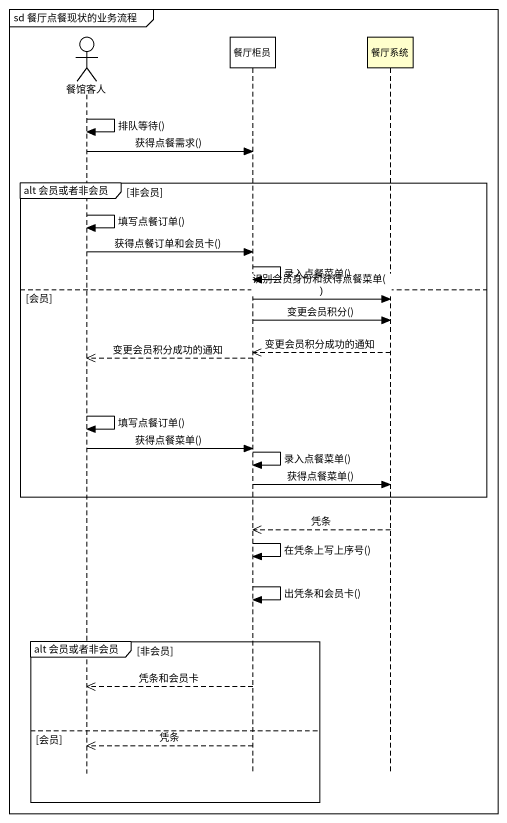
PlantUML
@startuml
mainframe sd 餐厅点餐现状的业务流程
hide footbox
actor 餐馆客人
participant 餐厅柜员 #FFFFFF
participant 餐厅系统

餐馆客人 -> 餐馆客人 : 排队等待()
餐馆客人 -> 餐厅柜员 : 获得点餐需求()
group alt 会员或者非会员 [非会员]
  餐馆客人 -> 餐馆客人 : 填写点餐订单()
  餐馆客人 -> 餐厅柜员 : 获得点餐订单和会员卡()
  餐厅柜员 -> 餐厅柜员 : 录入点餐菜单()
else 会员
  餐厅柜员 -> 餐厅系统 : 识别会员身份和获得点餐菜单()
  餐厅柜员 -> 餐厅系统 : 变更会员积分()
  餐厅系统 -->> 餐厅柜员 : 变更会员积分成功的通知
  餐厅柜员 -->> 餐馆客人 : 变更会员积分成功的通知
  餐馆客人 -> 餐馆客人 : 填写点餐订单()
  餐馆客人 -> 餐厅柜员 : 获得点餐菜单()
  餐厅柜员 -> 餐厅柜员 : 录入点餐菜单()
  餐厅柜员 -> 餐厅系统 : 获得点餐菜单()
end
餐厅系统 -->> 餐厅柜员 : 凭条
餐厅柜员 -> 餐厅柜员 : 在凭条上写上序号()
餐厅柜员 -> 餐厅柜员 : 出凭条和会员卡()
group alt 会员或者非会员 [非会员]
  餐厅柜员 -->> 餐馆客人 : 凭条和会员卡
else 会员
  餐厅柜员 -->> 餐馆客人 : 凭条
end
@enduml
